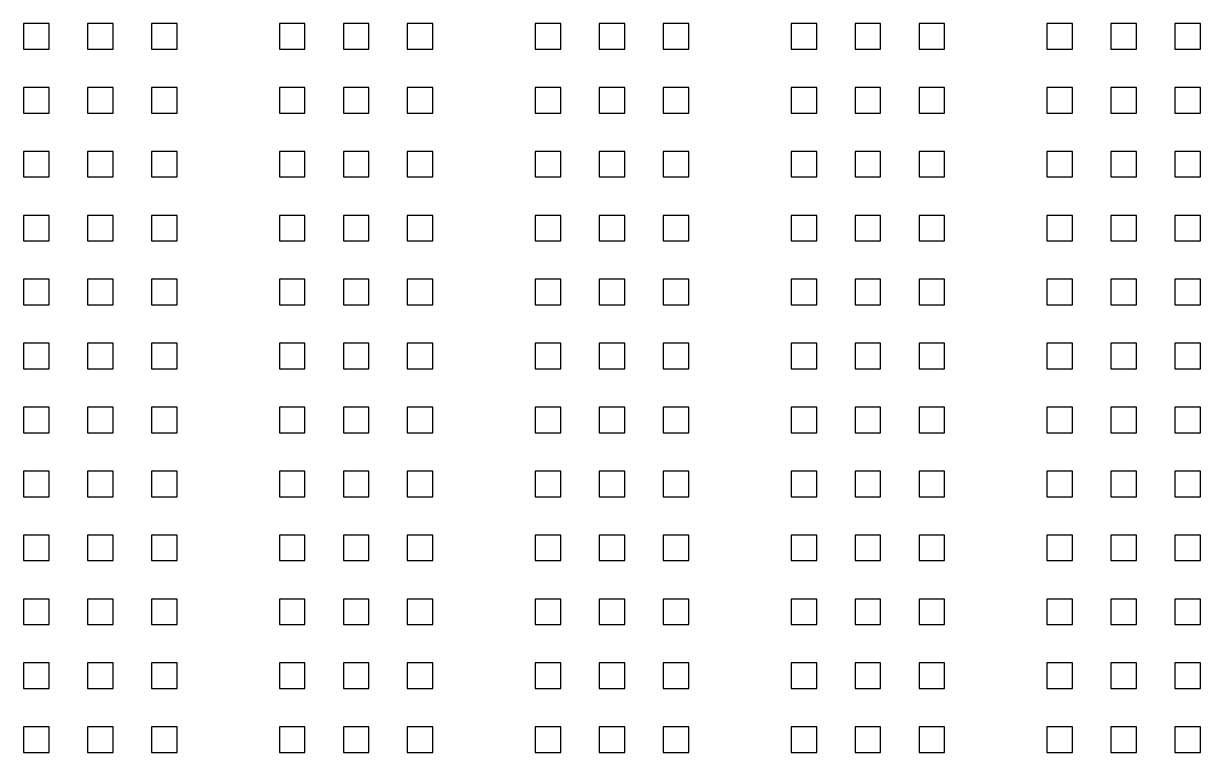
# Model space of a CAD drawing. Extents: x -5117 to 5117, y -2981 to 8396.
# Drawn here: x -4665 to -2475, y 2803 to 4160 of the extents above; entities that cross this region are included whole.
import ezdxf

# ---------------------------------------------------------------- set-up
doc = ezdxf.new("R2010")
doc.units = 0
doc.layers.get('0').update_dxf_attribs({"linetype": 'CONTINUOUS'})

msp = doc.modelspace()

# ---------------------------------------------------------------- linework, layer by layer
at = {"color": 7}
for points in [[(-4617.477336, 4159.79568), (-4665.080195, 4159.79568), (-4665.080195, 4112.192821), (-4617.477336, 4112.192821)], [(-4498.470188, 4159.79568), (-4546.073047, 4159.79568), (-4546.073047, 4112.192821), (-4498.470188, 4112.192821)], [(-4379.46304, 4159.79568), (-4427.0659, 4159.79568), (-4427.0659, 4112.192821), (-4379.46304, 4112.192821)], [(-4141.448745, 4159.79568), (-4189.051604, 4159.79568), (-4189.051604, 4112.192821), (-4141.448745, 4112.192821)], [(-4022.441597, 4159.79568), (-4070.044456, 4159.79568), (-4070.044456, 4112.192821), (-4022.441597, 4112.192821)], [(-3903.434449, 4159.79568), (-3951.037308, 4159.79568), (-3951.037308, 4112.192821), (-3903.434449, 4112.192821)], [(-3665.420153, 4159.79568), (-3713.023013, 4159.79568), (-3713.023013, 4112.192821), (-3665.420153, 4112.192821)], [(-3546.413006, 4159.79568), (-3594.015865, 4159.79568), (-3594.015865, 4112.192821), (-3546.413006, 4112.192821)], [(-3427.405858, 4159.79568), (-3475.008717, 4159.79568), (-3475.008717, 4112.192821), (-3427.405858, 4112.192821)], [(-3189.391562, 4159.79568), (-3236.994421, 4159.79568), (-3236.994421, 4112.192821), (-3189.391562, 4112.192821)], [(-3070.384414, 4159.79568), (-3117.987273, 4159.79568), (-3117.987273, 4112.192821), (-3070.384414, 4112.192821)], [(-2951.377266, 4159.79568), (-2998.980126, 4159.79568), (-2998.980126, 4112.192821), (-2951.377266, 4112.192821)], [(-2713.362971, 4159.79568), (-2760.96583, 4159.79568), (-2760.96583, 4112.192821), (-2713.362971, 4112.192821)], [(-2594.355823, 4159.79568), (-2641.958682, 4159.79568), (-2641.958682, 4112.192821), (-2594.355823, 4112.192821)], [(-2475.348675, 4159.79568), (-2522.951534, 4159.79568), (-2522.951534, 4112.192821), (-2475.348675, 4112.192821)], [(-4617.477336, 4040.788532), (-4665.080195, 4040.788532), (-4665.080195, 3993.185673), (-4617.477336, 3993.185673)], [(-4498.470188, 4040.788532), (-4546.073047, 4040.788532), (-4546.073047, 3993.185673), (-4498.470188, 3993.185673)], [(-4379.46304, 4040.788532), (-4427.0659, 4040.788532), (-4427.0659, 3993.185673), (-4379.46304, 3993.185673)], [(-4141.448745, 4040.788532), (-4189.051604, 4040.788532), (-4189.051604, 3993.185673), (-4141.448745, 3993.185673)], [(-4022.441597, 4040.788532), (-4070.044456, 4040.788532), (-4070.044456, 3993.185673), (-4022.441597, 3993.185673)], [(-3903.434449, 4040.788532), (-3951.037308, 4040.788532), (-3951.037308, 3993.185673), (-3903.434449, 3993.185673)], [(-3665.420153, 4040.788532), (-3713.023013, 4040.788532), (-3713.023013, 3993.185673), (-3665.420153, 3993.185673)], [(-3546.413006, 4040.788532), (-3594.015865, 4040.788532), (-3594.015865, 3993.185673), (-3546.413006, 3993.185673)], [(-3427.405858, 4040.788532), (-3475.008717, 4040.788532), (-3475.008717, 3993.185673), (-3427.405858, 3993.185673)], [(-3189.391562, 4040.788532), (-3236.994421, 4040.788532), (-3236.994421, 3993.185673), (-3189.391562, 3993.185673)], [(-3070.384414, 4040.788532), (-3117.987273, 4040.788532), (-3117.987273, 3993.185673), (-3070.384414, 3993.185673)], [(-2951.377266, 4040.788532), (-2998.980126, 4040.788532), (-2998.980126, 3993.185673), (-2951.377266, 3993.185673)], [(-2713.362971, 4040.788532), (-2760.96583, 4040.788532), (-2760.96583, 3993.185673), (-2713.362971, 3993.185673)], [(-2594.355823, 4040.788532), (-2641.958682, 4040.788532), (-2641.958682, 3993.185673), (-2594.355823, 3993.185673)], [(-2475.348675, 4040.788532), (-2522.951534, 4040.788532), (-2522.951534, 3993.185673), (-2475.348675, 3993.185673)], [(-4617.477336, 3921.781384), (-4665.080195, 3921.781384), (-4665.080195, 3874.178525), (-4617.477336, 3874.178525)], [(-4498.470188, 3921.781384), (-4546.073047, 3921.781384), (-4546.073047, 3874.178525), (-4498.470188, 3874.178525)], [(-4379.46304, 3921.781384), (-4427.0659, 3921.781384), (-4427.0659, 3874.178525), (-4379.46304, 3874.178525)], [(-4141.448745, 3921.781384), (-4189.051604, 3921.781384), (-4189.051604, 3874.178525), (-4141.448745, 3874.178525)], [(-4022.441597, 3921.781384), (-4070.044456, 3921.781384), (-4070.044456, 3874.178525), (-4022.441597, 3874.178525)], [(-3903.434449, 3921.781384), (-3951.037308, 3921.781384), (-3951.037308, 3874.178525), (-3903.434449, 3874.178525)], [(-3665.420153, 3921.781384), (-3713.023013, 3921.781384), (-3713.023013, 3874.178525), (-3665.420153, 3874.178525)], [(-3546.413006, 3921.781384), (-3594.015865, 3921.781384), (-3594.015865, 3874.178525), (-3546.413006, 3874.178525)], [(-3427.405858, 3921.781384), (-3475.008717, 3921.781384), (-3475.008717, 3874.178525), (-3427.405858, 3874.178525)], [(-3189.391562, 3921.781384), (-3236.994421, 3921.781384), (-3236.994421, 3874.178525), (-3189.391562, 3874.178525)], [(-3070.384414, 3921.781384), (-3117.987273, 3921.781384), (-3117.987273, 3874.178525), (-3070.384414, 3874.178525)], [(-2951.377266, 3921.781384), (-2998.980126, 3921.781384), (-2998.980126, 3874.178525), (-2951.377266, 3874.178525)], [(-2713.362971, 3921.781384), (-2760.96583, 3921.781384), (-2760.96583, 3874.178525), (-2713.362971, 3874.178525)], [(-2594.355823, 3921.781384), (-2641.958682, 3921.781384), (-2641.958682, 3874.178525), (-2594.355823, 3874.178525)], [(-2475.348675, 3921.781384), (-2522.951534, 3921.781384), (-2522.951534, 3874.178525), (-2475.348675, 3874.178525)], [(-4617.477336, 3802.774237), (-4665.080195, 3802.774237), (-4665.080195, 3755.171377), (-4617.477336, 3755.171377)], [(-4498.470188, 3802.774237), (-4546.073047, 3802.774237), (-4546.073047, 3755.171377), (-4498.470188, 3755.171377)], [(-4379.46304, 3802.774237), (-4427.0659, 3802.774237), (-4427.0659, 3755.171377), (-4379.46304, 3755.171377)], [(-4141.448745, 3802.774237), (-4189.051604, 3802.774237), (-4189.051604, 3755.171377), (-4141.448745, 3755.171377)], [(-4022.441597, 3802.774237), (-4070.044456, 3802.774237), (-4070.044456, 3755.171377), (-4022.441597, 3755.171377)], [(-3903.434449, 3802.774237), (-3951.037308, 3802.774237), (-3951.037308, 3755.171377), (-3903.434449, 3755.171377)], [(-3665.420153, 3802.774237), (-3713.023013, 3802.774237), (-3713.023013, 3755.171377), (-3665.420153, 3755.171377)], [(-3546.413006, 3802.774237), (-3594.015865, 3802.774237), (-3594.015865, 3755.171377), (-3546.413006, 3755.171377)], [(-3427.405858, 3802.774237), (-3475.008717, 3802.774237), (-3475.008717, 3755.171377), (-3427.405858, 3755.171377)], [(-3189.391562, 3802.774237), (-3236.994421, 3802.774237), (-3236.994421, 3755.171377), (-3189.391562, 3755.171377)], [(-3070.384414, 3802.774237), (-3117.987273, 3802.774237), (-3117.987273, 3755.171377), (-3070.384414, 3755.171377)], [(-2951.377266, 3802.774237), (-2998.980126, 3802.774237), (-2998.980126, 3755.171377), (-2951.377266, 3755.171377)], [(-2713.362971, 3802.774237), (-2760.96583, 3802.774237), (-2760.96583, 3755.171377), (-2713.362971, 3755.171377)], [(-2594.355823, 3802.774237), (-2641.958682, 3802.774237), (-2641.958682, 3755.171377), (-2594.355823, 3755.171377)], [(-2475.348675, 3802.774237), (-2522.951534, 3802.774237), (-2522.951534, 3755.171377), (-2475.348675, 3755.171377)], [(-4617.477336, 3683.767089), (-4665.080195, 3683.767089), (-4665.080195, 3636.16423), (-4617.477336, 3636.16423)], [(-4498.470188, 3683.767089), (-4546.073047, 3683.767089), (-4546.073047, 3636.16423), (-4498.470188, 3636.16423)], [(-4379.46304, 3683.767089), (-4427.0659, 3683.767089), (-4427.0659, 3636.16423), (-4379.46304, 3636.16423)], [(-4141.448745, 3683.767089), (-4189.051604, 3683.767089), (-4189.051604, 3636.16423), (-4141.448745, 3636.16423)], [(-4022.441597, 3683.767089), (-4070.044456, 3683.767089), (-4070.044456, 3636.16423), (-4022.441597, 3636.16423)], [(-3903.434449, 3683.767089), (-3951.037308, 3683.767089), (-3951.037308, 3636.16423), (-3903.434449, 3636.16423)], [(-3665.420153, 3683.767089), (-3713.023013, 3683.767089), (-3713.023013, 3636.16423), (-3665.420153, 3636.16423)], [(-3546.413006, 3683.767089), (-3594.015865, 3683.767089), (-3594.015865, 3636.16423), (-3546.413006, 3636.16423)], [(-3427.405858, 3683.767089), (-3475.008717, 3683.767089), (-3475.008717, 3636.16423), (-3427.405858, 3636.16423)], [(-3189.391562, 3683.767089), (-3236.994421, 3683.767089), (-3236.994421, 3636.16423), (-3189.391562, 3636.16423)], [(-3070.384414, 3683.767089), (-3117.987273, 3683.767089), (-3117.987273, 3636.16423), (-3070.384414, 3636.16423)], [(-2951.377266, 3683.767089), (-2998.980126, 3683.767089), (-2998.980126, 3636.16423), (-2951.377266, 3636.16423)], [(-2713.362971, 3683.767089), (-2760.96583, 3683.767089), (-2760.96583, 3636.16423), (-2713.362971, 3636.16423)], [(-2594.355823, 3683.767089), (-2641.958682, 3683.767089), (-2641.958682, 3636.16423), (-2594.355823, 3636.16423)], [(-2475.348675, 3683.767089), (-2522.951534, 3683.767089), (-2522.951534, 3636.16423), (-2475.348675, 3636.16423)], [(-4617.477336, 3564.759941), (-4665.080195, 3564.759941), (-4665.080195, 3517.157082), (-4617.477336, 3517.157082)], [(-4498.470188, 3564.759941), (-4546.073047, 3564.759941), (-4546.073047, 3517.157082), (-4498.470188, 3517.157082)], [(-4379.46304, 3564.759941), (-4427.0659, 3564.759941), (-4427.0659, 3517.157082), (-4379.46304, 3517.157082)], [(-4141.448745, 3564.759941), (-4189.051604, 3564.759941), (-4189.051604, 3517.157082), (-4141.448745, 3517.157082)], [(-4022.441597, 3564.759941), (-4070.044456, 3564.759941), (-4070.044456, 3517.157082), (-4022.441597, 3517.157082)], [(-3903.434449, 3564.759941), (-3951.037308, 3564.759941), (-3951.037308, 3517.157082), (-3903.434449, 3517.157082)], [(-3665.420153, 3564.759941), (-3713.023013, 3564.759941), (-3713.023013, 3517.157082), (-3665.420153, 3517.157082)], [(-3546.413006, 3564.759941), (-3594.015865, 3564.759941), (-3594.015865, 3517.157082), (-3546.413006, 3517.157082)], [(-3427.405858, 3564.759941), (-3475.008717, 3564.759941), (-3475.008717, 3517.157082), (-3427.405858, 3517.157082)], [(-3189.391562, 3564.759941), (-3236.994421, 3564.759941), (-3236.994421, 3517.157082), (-3189.391562, 3517.157082)], [(-3070.384414, 3564.759941), (-3117.987273, 3564.759941), (-3117.987273, 3517.157082), (-3070.384414, 3517.157082)], [(-2951.377266, 3564.759941), (-2998.980126, 3564.759941), (-2998.980126, 3517.157082), (-2951.377266, 3517.157082)], [(-2713.362971, 3564.759941), (-2760.96583, 3564.759941), (-2760.96583, 3517.157082), (-2713.362971, 3517.157082)], [(-2594.355823, 3564.759941), (-2641.958682, 3564.759941), (-2641.958682, 3517.157082), (-2594.355823, 3517.157082)], [(-2475.348675, 3564.759941), (-2522.951534, 3564.759941), (-2522.951534, 3517.157082), (-2475.348675, 3517.157082)], [(-4617.477336, 3445.752793), (-4665.080195, 3445.752793), (-4665.080195, 3398.149934), (-4617.477336, 3398.149934)], [(-4498.470188, 3445.752793), (-4546.073047, 3445.752793), (-4546.073047, 3398.149934), (-4498.470188, 3398.149934)], [(-4379.46304, 3445.752793), (-4427.0659, 3445.752793), (-4427.0659, 3398.149934), (-4379.46304, 3398.149934)], [(-4141.448745, 3445.752793), (-4189.051604, 3445.752793), (-4189.051604, 3398.149934), (-4141.448745, 3398.149934)], [(-4022.441597, 3445.752793), (-4070.044456, 3445.752793), (-4070.044456, 3398.149934), (-4022.441597, 3398.149934)], [(-3903.434449, 3445.752793), (-3951.037308, 3445.752793), (-3951.037308, 3398.149934), (-3903.434449, 3398.149934)], [(-3665.420153, 3445.752793), (-3713.023013, 3445.752793), (-3713.023013, 3398.149934), (-3665.420153, 3398.149934)], [(-3546.413006, 3445.752793), (-3594.015865, 3445.752793), (-3594.015865, 3398.149934), (-3546.413006, 3398.149934)], [(-3427.405858, 3445.752793), (-3475.008717, 3445.752793), (-3475.008717, 3398.149934), (-3427.405858, 3398.149934)], [(-3189.391562, 3445.752793), (-3236.994421, 3445.752793), (-3236.994421, 3398.149934), (-3189.391562, 3398.149934)], [(-3070.384414, 3445.752793), (-3117.987273, 3445.752793), (-3117.987273, 3398.149934), (-3070.384414, 3398.149934)], [(-2951.377266, 3445.752793), (-2998.980126, 3445.752793), (-2998.980126, 3398.149934), (-2951.377266, 3398.149934)], [(-2713.362971, 3445.752793), (-2760.96583, 3445.752793), (-2760.96583, 3398.149934), (-2713.362971, 3398.149934)], [(-2594.355823, 3445.752793), (-2641.958682, 3445.752793), (-2641.958682, 3398.149934), (-2594.355823, 3398.149934)], [(-2475.348675, 3445.752793), (-2522.951534, 3445.752793), (-2522.951534, 3398.149934), (-2475.348675, 3398.149934)], [(-4617.477336, 3326.745645), (-4665.080195, 3326.745645), (-4665.080195, 3279.142786), (-4617.477336, 3279.142786)], [(-4498.470188, 3326.745645), (-4546.073047, 3326.745645), (-4546.073047, 3279.142786), (-4498.470188, 3279.142786)], [(-4379.46304, 3326.745645), (-4427.0659, 3326.745645), (-4427.0659, 3279.142786), (-4379.46304, 3279.142786)], [(-4141.448745, 3326.745645), (-4189.051604, 3326.745645), (-4189.051604, 3279.142786), (-4141.448745, 3279.142786)], [(-4022.441597, 3326.745645), (-4070.044456, 3326.745645), (-4070.044456, 3279.142786), (-4022.441597, 3279.142786)], [(-3903.434449, 3326.745645), (-3951.037308, 3326.745645), (-3951.037308, 3279.142786), (-3903.434449, 3279.142786)], [(-3665.420153, 3326.745645), (-3713.023013, 3326.745645), (-3713.023013, 3279.142786), (-3665.420153, 3279.142786)], [(-3546.413006, 3326.745645), (-3594.015865, 3326.745645), (-3594.015865, 3279.142786), (-3546.413006, 3279.142786)], [(-3427.405858, 3326.745645), (-3475.008717, 3326.745645), (-3475.008717, 3279.142786), (-3427.405858, 3279.142786)], [(-3189.391562, 3326.745645), (-3236.994421, 3326.745645), (-3236.994421, 3279.142786), (-3189.391562, 3279.142786)], [(-3070.384414, 3326.745645), (-3117.987273, 3326.745645), (-3117.987273, 3279.142786), (-3070.384414, 3279.142786)], [(-2951.377266, 3326.745645), (-2998.980126, 3326.745645), (-2998.980126, 3279.142786), (-2951.377266, 3279.142786)], [(-2713.362971, 3326.745645), (-2760.96583, 3326.745645), (-2760.96583, 3279.142786), (-2713.362971, 3279.142786)], [(-2594.355823, 3326.745645), (-2641.958682, 3326.745645), (-2641.958682, 3279.142786), (-2594.355823, 3279.142786)], [(-2475.348675, 3326.745645), (-2522.951534, 3326.745645), (-2522.951534, 3279.142786), (-2475.348675, 3279.142786)], [(-4617.477336, 3207.738497), (-4665.080195, 3207.738497), (-4665.080195, 3160.135638), (-4617.477336, 3160.135638)], [(-4498.470188, 3207.738497), (-4546.073047, 3207.738497), (-4546.073047, 3160.135638), (-4498.470188, 3160.135638)], [(-4379.46304, 3207.738497), (-4427.0659, 3207.738497), (-4427.0659, 3160.135638), (-4379.46304, 3160.135638)], [(-4141.448745, 3207.738497), (-4189.051604, 3207.738497), (-4189.051604, 3160.135638), (-4141.448745, 3160.135638)], [(-4022.441597, 3207.738497), (-4070.044456, 3207.738497), (-4070.044456, 3160.135638), (-4022.441597, 3160.135638)], [(-3903.434449, 3207.738497), (-3951.037308, 3207.738497), (-3951.037308, 3160.135638), (-3903.434449, 3160.135638)], [(-3665.420153, 3207.738497), (-3713.023013, 3207.738497), (-3713.023013, 3160.135638), (-3665.420153, 3160.135638)], [(-3546.413006, 3207.738497), (-3594.015865, 3207.738497), (-3594.015865, 3160.135638), (-3546.413006, 3160.135638)], [(-3427.405858, 3207.738497), (-3475.008717, 3207.738497), (-3475.008717, 3160.135638), (-3427.405858, 3160.135638)], [(-3189.391562, 3207.738497), (-3236.994421, 3207.738497), (-3236.994421, 3160.135638), (-3189.391562, 3160.135638)], [(-3070.384414, 3207.738497), (-3117.987273, 3207.738497), (-3117.987273, 3160.135638), (-3070.384414, 3160.135638)], [(-2951.377266, 3207.738497), (-2998.980126, 3207.738497), (-2998.980126, 3160.135638), (-2951.377266, 3160.135638)], [(-2713.362971, 3207.738497), (-2760.96583, 3207.738497), (-2760.96583, 3160.135638), (-2713.362971, 3160.135638)], [(-2594.355823, 3207.738497), (-2641.958682, 3207.738497), (-2641.958682, 3160.135638), (-2594.355823, 3160.135638)], [(-2475.348675, 3207.738497), (-2522.951534, 3207.738497), (-2522.951534, 3160.135638), (-2475.348675, 3160.135638)], [(-4617.477336, 3088.73135), (-4665.080195, 3088.73135), (-4665.080195, 3041.12849), (-4617.477336, 3041.12849)], [(-4498.470188, 3088.73135), (-4546.073047, 3088.73135), (-4546.073047, 3041.12849), (-4498.470188, 3041.12849)], [(-4379.46304, 3088.73135), (-4427.0659, 3088.73135), (-4427.0659, 3041.12849), (-4379.46304, 3041.12849)], [(-4141.448745, 3088.73135), (-4189.051604, 3088.73135), (-4189.051604, 3041.12849), (-4141.448745, 3041.12849)], [(-4022.441597, 3088.73135), (-4070.044456, 3088.73135), (-4070.044456, 3041.12849), (-4022.441597, 3041.12849)], [(-3903.434449, 3088.73135), (-3951.037308, 3088.73135), (-3951.037308, 3041.12849), (-3903.434449, 3041.12849)], [(-3665.420153, 3088.73135), (-3713.023013, 3088.73135), (-3713.023013, 3041.12849), (-3665.420153, 3041.12849)], [(-3546.413006, 3088.73135), (-3594.015865, 3088.73135), (-3594.015865, 3041.12849), (-3546.413006, 3041.12849)], [(-3427.405858, 3088.73135), (-3475.008717, 3088.73135), (-3475.008717, 3041.12849), (-3427.405858, 3041.12849)], [(-3189.391562, 3088.73135), (-3236.994421, 3088.73135), (-3236.994421, 3041.12849), (-3189.391562, 3041.12849)], [(-3070.384414, 3088.73135), (-3117.987273, 3088.73135), (-3117.987273, 3041.12849), (-3070.384414, 3041.12849)], [(-2951.377266, 3088.73135), (-2998.980126, 3088.73135), (-2998.980126, 3041.12849), (-2951.377266, 3041.12849)], [(-2713.362971, 3088.73135), (-2760.96583, 3088.73135), (-2760.96583, 3041.12849), (-2713.362971, 3041.12849)], [(-2594.355823, 3088.73135), (-2641.958682, 3088.73135), (-2641.958682, 3041.12849), (-2594.355823, 3041.12849)], [(-2475.348675, 3088.73135), (-2522.951534, 3088.73135), (-2522.951534, 3041.12849), (-2475.348675, 3041.12849)], [(-4617.477336, 2969.724202), (-4665.080195, 2969.724202), (-4665.080195, 2922.121343), (-4617.477336, 2922.121343)], [(-4498.470188, 2969.724202), (-4546.073047, 2969.724202), (-4546.073047, 2922.121343), (-4498.470188, 2922.121343)], [(-4379.46304, 2969.724202), (-4427.0659, 2969.724202), (-4427.0659, 2922.121343), (-4379.46304, 2922.121343)], [(-4141.448745, 2969.724202), (-4189.051604, 2969.724202), (-4189.051604, 2922.121343), (-4141.448745, 2922.121343)], [(-4022.441597, 2969.724202), (-4070.044456, 2969.724202), (-4070.044456, 2922.121343), (-4022.441597, 2922.121343)], [(-3903.434449, 2969.724202), (-3951.037308, 2969.724202), (-3951.037308, 2922.121343), (-3903.434449, 2922.121343)], [(-3665.420153, 2969.724202), (-3713.023013, 2969.724202), (-3713.023013, 2922.121343), (-3665.420153, 2922.121343)], [(-3546.413006, 2969.724202), (-3594.015865, 2969.724202), (-3594.015865, 2922.121343), (-3546.413006, 2922.121343)], [(-3427.405858, 2969.724202), (-3475.008717, 2969.724202), (-3475.008717, 2922.121343), (-3427.405858, 2922.121343)], [(-3189.391562, 2969.724202), (-3236.994421, 2969.724202), (-3236.994421, 2922.121343), (-3189.391562, 2922.121343)], [(-3070.384414, 2969.724202), (-3117.987273, 2969.724202), (-3117.987273, 2922.121343), (-3070.384414, 2922.121343)], [(-2951.377266, 2969.724202), (-2998.980126, 2969.724202), (-2998.980126, 2922.121343), (-2951.377266, 2922.121343)], [(-2713.362971, 2969.724202), (-2760.96583, 2969.724202), (-2760.96583, 2922.121343), (-2713.362971, 2922.121343)], [(-2594.355823, 2969.724202), (-2641.958682, 2969.724202), (-2641.958682, 2922.121343), (-2594.355823, 2922.121343)], [(-2475.348675, 2969.724202), (-2522.951534, 2969.724202), (-2522.951534, 2922.121343), (-2475.348675, 2922.121343)], [(-4617.477336, 2850.717054), (-4665.080195, 2850.717054), (-4665.080195, 2803.114195), (-4617.477336, 2803.114195)], [(-4498.470188, 2850.717054), (-4546.073047, 2850.717054), (-4546.073047, 2803.114195), (-4498.470188, 2803.114195)], [(-4379.46304, 2850.717054), (-4427.0659, 2850.717054), (-4427.0659, 2803.114195), (-4379.46304, 2803.114195)], [(-4141.448745, 2850.717054), (-4189.051604, 2850.717054), (-4189.051604, 2803.114195), (-4141.448745, 2803.114195)], [(-4022.441597, 2850.717054), (-4070.044456, 2850.717054), (-4070.044456, 2803.114195), (-4022.441597, 2803.114195)], [(-3903.434449, 2850.717054), (-3951.037308, 2850.717054), (-3951.037308, 2803.114195), (-3903.434449, 2803.114195)], [(-3665.420153, 2850.717054), (-3713.023013, 2850.717054), (-3713.023013, 2803.114195), (-3665.420153, 2803.114195)], [(-3546.413006, 2850.717054), (-3594.015865, 2850.717054), (-3594.015865, 2803.114195), (-3546.413006, 2803.114195)], [(-3427.405858, 2850.717054), (-3475.008717, 2850.717054), (-3475.008717, 2803.114195), (-3427.405858, 2803.114195)], [(-3189.391562, 2850.717054), (-3236.994421, 2850.717054), (-3236.994421, 2803.114195), (-3189.391562, 2803.114195)], [(-3070.384414, 2850.717054), (-3117.987273, 2850.717054), (-3117.987273, 2803.114195), (-3070.384414, 2803.114195)], [(-2951.377266, 2850.717054), (-2998.980126, 2850.717054), (-2998.980126, 2803.114195), (-2951.377266, 2803.114195)], [(-2713.362971, 2850.717054), (-2760.96583, 2850.717054), (-2760.96583, 2803.114195), (-2713.362971, 2803.114195)], [(-2594.355823, 2850.717054), (-2641.958682, 2850.717054), (-2641.958682, 2803.114195), (-2594.355823, 2803.114195)], [(-2475.348675, 2850.717054), (-2522.951534, 2850.717054), (-2522.951534, 2803.114195), (-2475.348675, 2803.114195)]]:
    msp.add_lwpolyline(points, close=True, dxfattribs=at)

doc.saveas('drawing.dxf')
